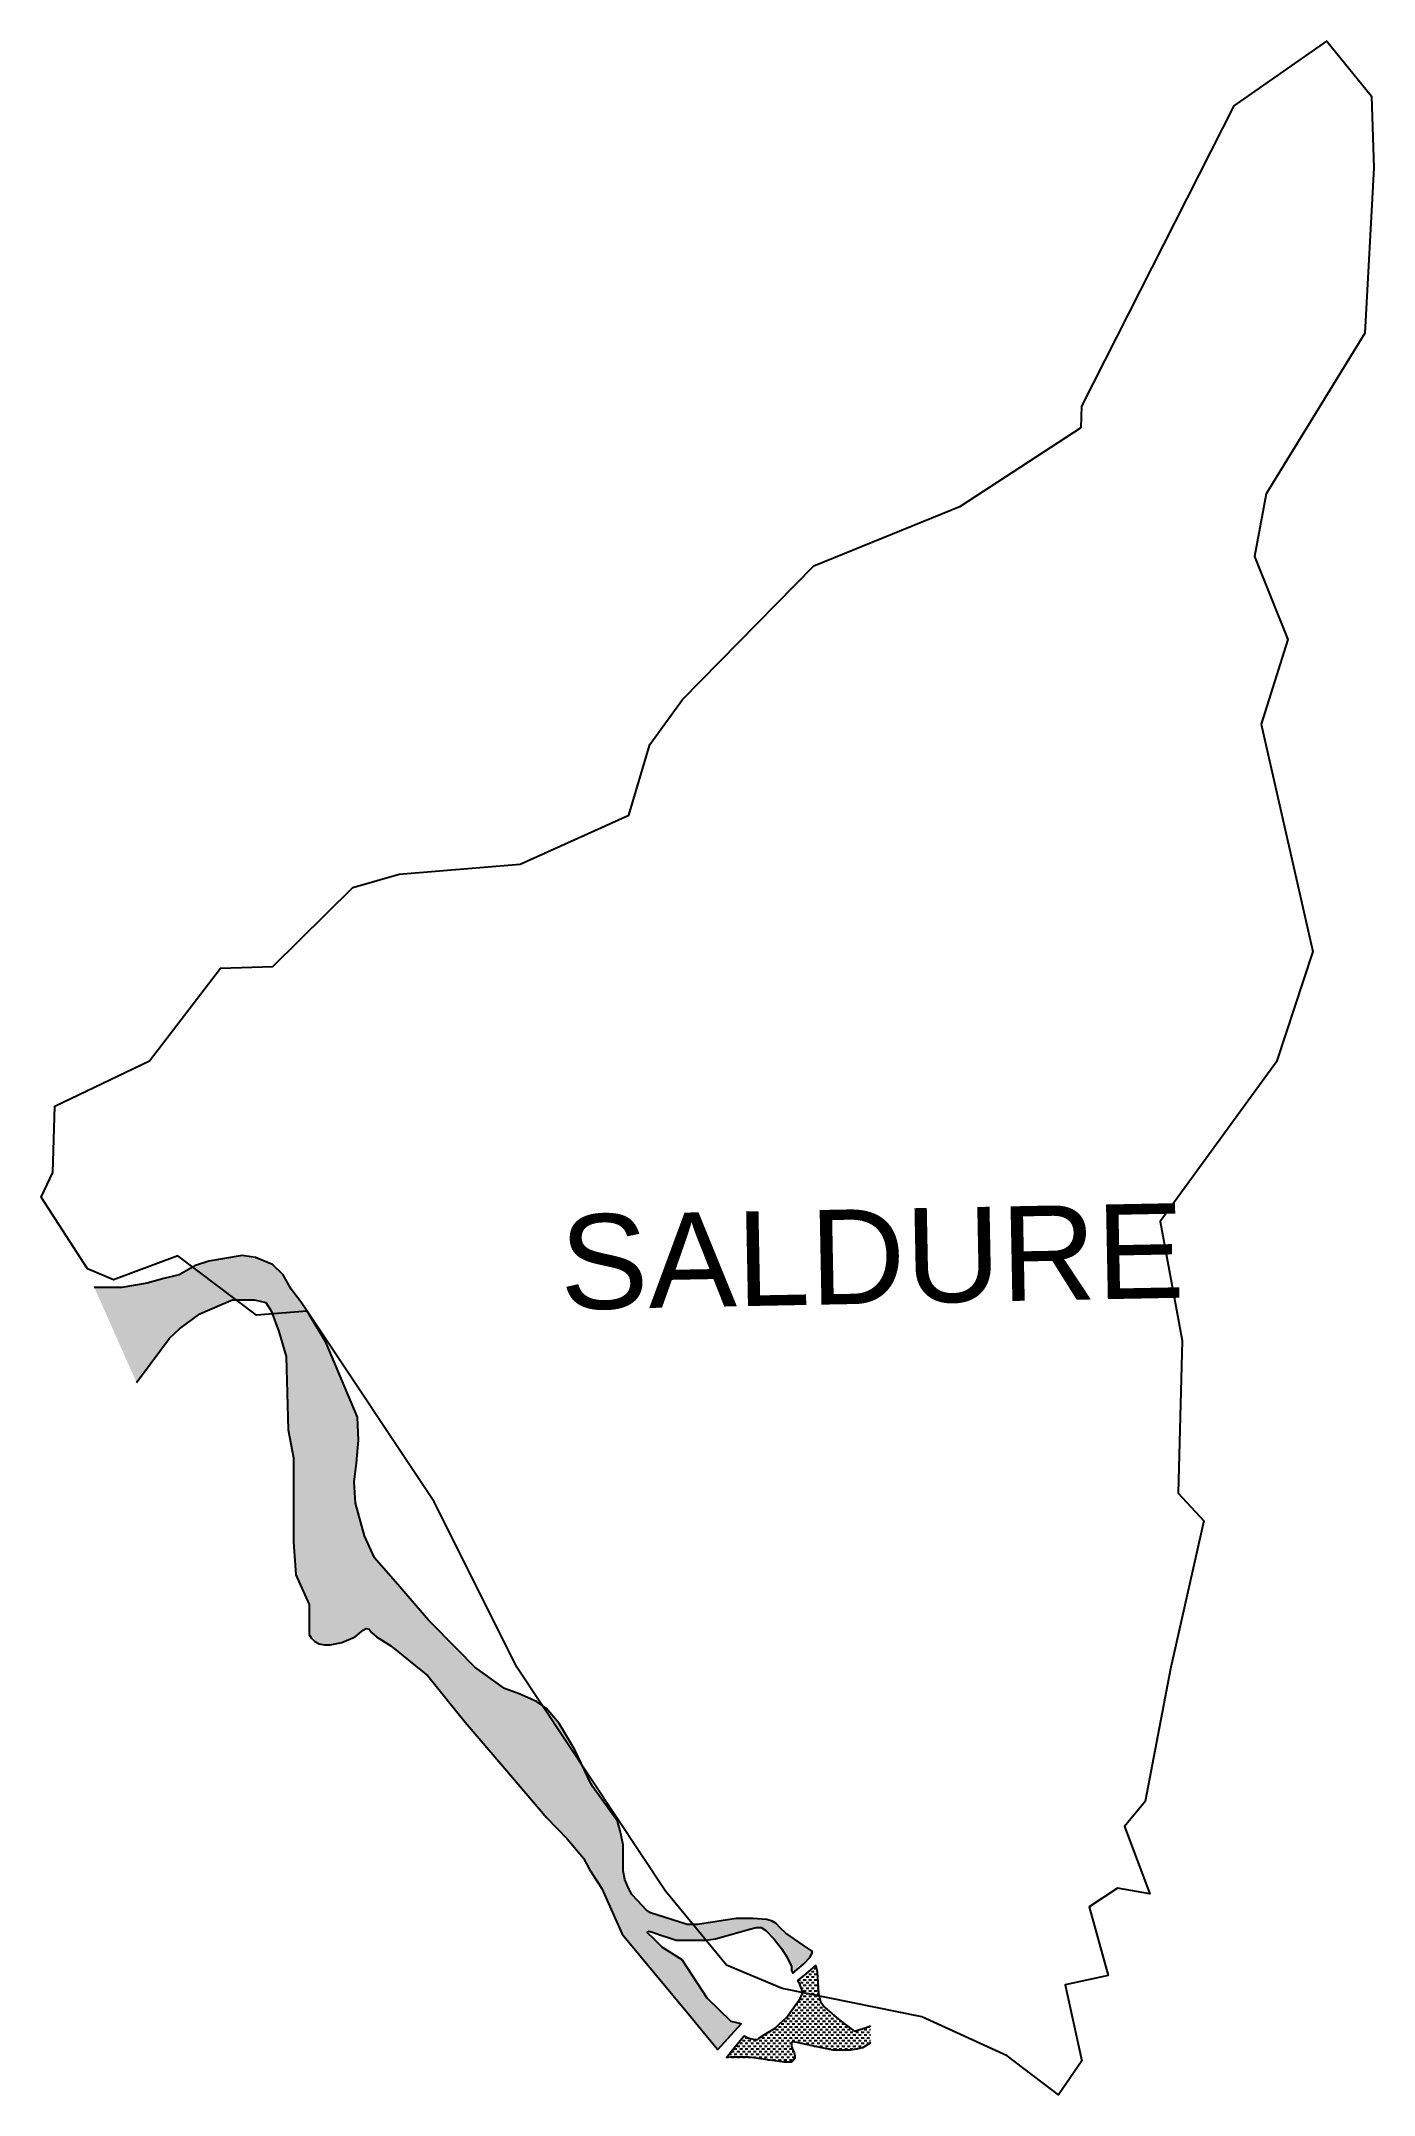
# Model space of a CAD drawing. Header units: metres. Extents: x 299448 to 300979, y 1967053 to 1969413.
import ezdxf

# ---------------------------------------------------------------- set-up
doc = ezdxf.new("R2010")
doc.units = ezdxf.units.M
for name, color, linetype in [('CREEK', 132, 'Continuous'), ('village', 3, 'Continuous'), ('VILLAGE NAME', 250, 'Continuous')]:
    doc.layers.add(name, color=color, linetype=linetype)
doc.styles.get("Standard").update_dxf_attribs({"font": 'simplex.shx'})

msp = doc.modelspace()

# ---------------------------------------------------------------- hatches: boundary and pattern name
at = {"layer": 'CREEK'}
h = msp.add_hatch(dxfattribs=at)
h.set_pattern_fill('DASH', color=256)
h.paths.add_polyline_path([(299830.5, 1967670.4), (299819, 1967695.5), (299808.6, 1967733), (299807.1, 1967757.4), (299809.9, 1967779), (299812.1, 1967805.3), (299811.2, 1967831.8), (299774.6, 1967918), (299753.2, 1967953.8), (299746.1, 1967964.4), (299734.9, 1967979.1), (299725.5, 1967995.3), (299713.4, 1968007.2), (299694, 1968015.3), (299678.6, 1968017.6), (299640.2, 1968011.2), (299625.1, 1968006.2), (299606, 1967995.4), (299588.7, 1967991), (299569.5, 1967986), (299540.3, 1967981), (299508.6, 1967981), (299557.2, 1967871.6), (299573, 1967892.9), (299595.1, 1967922.7), (299606.5, 1967933.2), (299630, 1967950.5), (299655.6, 1967961.6), (299667.4, 1967966.6), (299679.2, 1967966.6), (299692.8, 1967966.6), (299705.6, 1967963.7), (299711.8, 1967954.2), (299720.6, 1967930.4), (299729.3, 1967901.7), (299731.6, 1967817.3), (299737.6, 1967785.3), (299737.6, 1967688.5), (299740.3, 1967650.7), (299755.4, 1967616.6), (299755.4, 1967587), (299755.7, 1967582.2), (299757.8, 1967578.2), (299761.9, 1967574.3), (299767, 1967571.3), (299773.3, 1967570.4), (299779.8, 1967570.4), (299792.9, 1967573), (299808.4, 1967579.4), (299817.5, 1967587.3), (299821.2, 1967589.2), (299824.3, 1967588.2), (299827.2, 1967584.5), (299832.9, 1967579.6), (299849.5, 1967569.2), (299891.9, 1967534.5), (299934.9, 1967481.5), (299980.3, 1967428.1), (300028.5, 1967371.5), (300052.1, 1967347.3), (300070.8, 1967325.1), (300077.5, 1967312.2), (300091.8, 1967290.4), (300105.6, 1967259.3), (300115.2, 1967237.7), (300193.9, 1967142.9), (300220.6, 1967110.6), (300225, 1967105.4), (300251.8, 1967134.9), (300240.6, 1967137.7), (300212.8, 1967164.2), (300184.2, 1967208.4), (300161.4, 1967222.7), (300151.5, 1967232.4), (300144.3, 1967239.5), (300144.3, 1967240.5), (300146, 1967241.2), (300150.2, 1967240.2), (300159.8, 1967236.8), (300168.1, 1967234.2), (300177.1, 1967230.8), (300181.2, 1967230.8), (300186.4, 1967231.1), (300190.2, 1967231.1), (300198.8, 1967231.1), (300211.2, 1967231.1), (300222.4, 1967232.7), (300249.8, 1967240.2), (300260.3, 1967243.1), (300269.2, 1967245.4), (300274.8, 1967245.4), (300280.3, 1967242.1), (300289.8, 1967232.1), (300298.1, 1967221.6), (300304.4, 1967212), (300309.7, 1967200.7), (300309.7, 1967196.4), (300311.2, 1967193.2), (300324, 1967203.8), (300330.7, 1967211.1), (300333.4, 1967216.1), (300333.4, 1967218.2), (300323.2, 1967225.3), (300303.4, 1967238.9), (300296.6, 1967245), (300292.2, 1967250), (300287.4, 1967252.8), (300281.3, 1967254.6), (300265.3, 1967255.7), (300246.3, 1967255.7), (300201.6, 1967248.8), (300189.8, 1967248.8), (300180.3, 1967251.9), (300147.7, 1967262.4), (300142.9, 1967265.9), (300138, 1967271), (300132.9, 1967276.4), (300126.4, 1967283.3), (300122.5, 1967290.7), (300118.1, 1967300.6), (300116.3, 1967310.7), (300116.3, 1967318.2), (300116.3, 1967340.6), (300112.9, 1967356.7), (300110, 1967367.6), (300081.6, 1967407), (300079.3, 1967410.9), (300060.7, 1967449.5), (300042.8, 1967479.8), (300027.9, 1967497.6), (300016.8, 1967505.3), (299997, 1967514.1), (299979.9, 1967520.1), (299945.9, 1967544.5), (299926.5, 1967564.5), (299892.8, 1967598.5), (299859.8, 1967637.1)])
h = msp.add_hatch(dxfattribs=at)
h.set_pattern_fill('DASH', color=256)
h.paths.add_polyline_path([(300400.7, 1967132.6), (300394.4, 1967130.4), (300386, 1967127.5), (300381.7, 1967126.5), (300377.9, 1967129.4), (300369.2, 1967136.1), (300359.1, 1967143.9), (300347.2, 1967154.5), (300343, 1967160.5), (300340.6, 1967169.6), (300339.4, 1967194.7), (300337.6, 1967201.8), (300326.6, 1967192.5), (300316.9, 1967184.8), (300318.1, 1967182.6), (300319.2, 1967180.5), (300320.1, 1967178.2), (300321.3, 1967175), (300321.9, 1967172.1), (300321.9, 1967168.9), (300319.6, 1967163.9), (300304.5, 1967142.6), (300296.1, 1967134.7), (300290.8, 1967129.9), (300280.6, 1967123.6), (300272.2, 1967118.4), (300270.5, 1967116.8), (300267.1, 1967116.8), (300260.7, 1967118.5), (300255.3, 1967121), (300252.5, 1967118), (300243.9, 1967107.3), (300234.9, 1967096.2), (300239.6, 1967096.4), (300250.4, 1967096.4), (300261, 1967096.4), (300301.5, 1967090.8), (300306, 1967090.8), (300308.8, 1967090.8), (300310.8, 1967091.9), (300313.5, 1967095.1), (300313.5, 1967098.1), (300313, 1967101.5), (300311.8, 1967104.1), (300309.6, 1967109), (300309.6, 1967112.6), (300309.6, 1967113.5), (300311.6, 1967114.2), (300317.8, 1967112.9), (300335.4, 1967109.2), (300357.8, 1967104.6), (300377.5, 1967104.6), (300391.2, 1967107.1), (300400.7, 1967113), (300400.7, 1967116.7)])

# ---------------------------------------------------------------- linework, layer by layer
at = {"layer": 'CREEK', "flags": 128}
for points in [[(299557.2, 1967871.6), (299573, 1967892.9), (299595.1, 1967922.7), (299606.5, 1967933.2), (299630, 1967950.5), (299655.6, 1967961.6), (299667.4, 1967966.6), (299679.2, 1967966.6), (299692.8, 1967966.6), (299705.6, 1967963.7), (299711.8, 1967954.2), (299720.6, 1967930.4), (299729.3, 1967901.7), (299731.6, 1967817.3), (299737.6, 1967785.3), (299737.6, 1967688.5), (299740.3, 1967650.7), (299755.4, 1967616.6), (299755.4, 1967587), (299755.7, 1967582.2), (299757.8, 1967578.2), (299761.9, 1967574.3), (299767, 1967571.3), (299773.3, 1967570.4), (299779.8, 1967570.4), (299792.9, 1967573), (299808.4, 1967579.4), (299817.5, 1967587.3), (299821.2, 1967589.2), (299824.3, 1967588.2), (299827.2, 1967584.5), (299832.9, 1967579.6), (299832.9, 1967579.6), (299832.9, 1967579.6), (299849.5, 1967569.2), (299891.9, 1967534.5), (299934.9, 1967481.5), (299980.3, 1967428.1), (300028.5, 1967371.5), (300052.1, 1967347.3), (300070.8, 1967325.1), (300077.5, 1967312.2), (300091.8, 1967290.4), (300105.6, 1967259.3), (300115.2, 1967237.7), (300193.9, 1967142.9), (300220.6, 1967110.6), (300225, 1967105.4), (300251.8, 1967134.9), (300240.6, 1967137.7), (300212.8, 1967164.2), (300184.2, 1967208.4), (300161.4, 1967222.7), (300151.5, 1967232.4), (300144.3, 1967239.5), (300144.3, 1967240.5), (300146, 1967241.2), (300150.2, 1967240.2), (300159.8, 1967236.8), (300168.1, 1967234.2), (300177.1, 1967230.8), (300181.2, 1967230.8), (300186.4, 1967231.1), (300190.2, 1967231.1), (300198.8, 1967231.1), (300211.2, 1967231.1), (300222.4, 1967232.7), (300249.8, 1967240.2), (300260.3, 1967243.1), (300269.2, 1967245.4), (300274.8, 1967245.4), (300280.3, 1967242.1), (300289.8, 1967232.1), (300298.1, 1967221.6), (300304.4, 1967212), (300309.7, 1967200.7), (300309.7, 1967196.4), (300311.2, 1967193.2), (300324, 1967203.8), (300330.7, 1967211.1), (300333.4, 1967216.1), (300333.4, 1967218.2), (300323.2, 1967225.3), (300303.4, 1967238.9), (300296.6, 1967245), (300292.2, 1967250), (300287.4, 1967252.8), (300281.3, 1967254.6), (300265.3, 1967255.7), (300246.3, 1967255.7), (300201.6, 1967248.8), (300189.8, 1967248.8), (300180.3, 1967251.9), (300147.7, 1967262.4), (300142.9, 1967265.9), (300138, 1967271), (300132.9, 1967276.4), (300126.4, 1967283.3), (300122.5, 1967290.7), (300118.1, 1967300.6), (300116.3, 1967310.7), (300116.3, 1967318.2), (300116.3, 1967340.6), (300112.9, 1967356.7), (300110, 1967367.6), (300110, 1967367.6), (300110, 1967367.6), (300081.6, 1967407), (300079.3, 1967410.9), (300060.7, 1967449.5), (300042.8, 1967479.8), (300027.9, 1967497.6), (300016.8, 1967505.3), (299997, 1967514.1), (299979.9, 1967520.1), (299945.9, 1967544.5), (299926.5, 1967564.5), (299892.8, 1967598.5), (299859.8, 1967637.1), (299830.5, 1967670.4), (299819, 1967695.5), (299808.6, 1967733), (299807.1, 1967757.4), (299809.9, 1967779), (299812.1, 1967805.3), (299811.2, 1967831.8), (299774.6, 1967918), (299753.2, 1967953.8), (299746.1, 1967964.4), (299734.9, 1967979.1), (299725.5, 1967995.3), (299713.4, 1968007.2), (299694, 1968015.3), (299678.6, 1968017.6), (299640.2, 1968011.2), (299625.1, 1968006.2), (299606, 1967995.4), (299588.7, 1967991), (299569.5, 1967986), (299540.3, 1967981), (299508.6, 1967981)], [(300400.7, 1967113), (300400.7, 1967113), (300391.2, 1967107.1), (300377.5, 1967104.6), (300357.8, 1967104.6), (300335.4, 1967109.2), (300317.8, 1967112.9), (300311.6, 1967114.2), (300309.6, 1967113.5), (300309.6, 1967112.6), (300309.6, 1967109), (300311.8, 1967104.1), (300313, 1967101.5), (300313.5, 1967098.1), (300313.5, 1967095.1), (300310.8, 1967091.9), (300308.8, 1967090.8), (300306, 1967090.8), (300301.5, 1967090.8), (300261, 1967096.4), (300250.4, 1967096.4), (300239.6, 1967096.4), (300234.9, 1967096.2), (300243.9, 1967107.3), (300252.5, 1967118), (300255.3, 1967121), (300260.7, 1967118.5), (300267.1, 1967116.8), (300270.5, 1967116.8), (300272.2, 1967118.4), (300280.6, 1967123.6), (300290.8, 1967129.9), (300296.1, 1967134.7), (300304.5, 1967142.6), (300319.6, 1967163.9), (300321.9, 1967168.9), (300321.9, 1967172.1), (300321.3, 1967175), (300320.1, 1967178.2), (300319.2, 1967180.5), (300318.1, 1967182.6), (300316.9, 1967184.8), (300326.6, 1967192.5), (300337.6, 1967201.8), (300339.4, 1967194.7), (300340.6, 1967169.6), (300343, 1967160.5), (300347.2, 1967154.5), (300359.1, 1967143.9), (300369.2, 1967136.1), (300377.9, 1967129.4), (300381.7, 1967126.5), (300386, 1967127.5), (300394.4, 1967130.4), (300400.7, 1967132.6), (300400.7, 1967132.6)]]:
    msp.add_lwpolyline(points, dxfattribs=at)
at = {"layer": 'village', "color": 3, "true_color": 0x00ff00}
msp.add_polyline3d([(299461.2, 1968112.9, 0), (299463.3, 1968189.2, 0), (299572.2, 1968241.4, 0), (299653.5, 1968347.7, 0), (299713.9, 1968349.8, 0), (299805.9, 1968440.3, 0), (299859, 1968455.7, 0), (299997.8, 1968467.3, 0), (300122.9, 1968523.5, 0), (300146.8, 1968604.8, 0), (300184.4, 1968656.4, 0), (300335.6, 1968809.8, 0), (300503.9, 1968878.5, 0), (300642.6, 1968968.9, 0), (300643.2, 1968993.6, 0), (300818.5, 1969338.3, 0), (300925, 1969412.9, 0), (300976.1, 1969349.6, 0), (300979, 1969267.4, 0), (300968.6, 1969077.2, 0), (300855.3, 1968892.8, 0), (300841.9, 1968820.8, 0), (300879.9, 1968725.4, 0), (300849.5, 1968628.1, 0), (300908.8, 1968366.9, 0), (300867.1, 1968240.1, 0), (300733.4, 1968056.7, 0), (300758.8, 1967920, 0), (300753.9, 1967744.4, 0), (300783.5, 1967712.6, 0), (300745.4, 1967542.9, 0), (300716.3, 1967390.2, 0), (300692.4, 1967361.6, 0), (300721.5, 1967284.2, 0), (300684.5, 1967290.6, 0), (300651.8, 1967269.1, 0), (300673.7, 1967190.3, 0), (300624.2, 1967179.8, 0), (300643.2, 1967092.4, 0), (300616.5, 1967053.2, 0), (300557.6, 1967098, 0), (300459.7, 1967142.9, 0), (300298.9, 1967175.3, 0), (300235, 1967202.1, 0), (300165.1, 1967287.4, 0), (299994.1, 1967544.5, 0), (299899.1, 1967734.5, 0), (299753.2, 1967953.8, 0), (299694.9, 1967949.1, 0), (299604.7, 1968017.3, 0), (299530.8, 1967989.7, 0), (299500.9, 1968002.2, 0), (299447.5, 1968084.8, 0)], close=True, dxfattribs=at)
msp.add_polyline3d([(299461.2, 1968112.9, 0), (299463.3, 1968189.2, 0), (299572.2, 1968241.4, 0), (299653.5, 1968347.7, 0), (299713.9, 1968349.8, 0), (299805.9, 1968440.3, 0), (299859, 1968455.7, 0), (299997.8, 1968467.3, 0), (300122.9, 1968523.5, 0), (300146.8, 1968604.8, 0), (300184.4, 1968656.4, 0), (300335.6, 1968809.8, 0), (300503.9, 1968878.5, 0), (300642.6, 1968968.9, 0), (300643.2, 1968993.6, 0), (300818.5, 1969338.3, 0), (300925, 1969412.9, 0), (300976.1, 1969349.6, 0), (300979, 1969267.4, 0), (300968.6, 1969077.2, 0), (300855.3, 1968892.8, 0), (300841.9, 1968820.8, 0), (300879.9, 1968725.4, 0), (300849.5, 1968628.1, 0), (300908.8, 1968366.9, 0), (300867.1, 1968240.1, 0), (300733.4, 1968056.7, 0), (300758.8, 1967920, 0), (300753.9, 1967744.4, 0), (300783.5, 1967712.6, 0), (300745.4, 1967542.9, 0), (300716.3, 1967390.2, 0), (300692.4, 1967361.6, 0), (300721.5, 1967284.2, 0), (300684.5, 1967290.6, 0), (300651.8, 1967269.1, 0), (300673.7, 1967190.3, 0), (300624.2, 1967179.8, 0), (300643.2, 1967092.4, 0), (300616.5, 1967053.2, 0), (300557.6, 1967098, 0), (300459.7, 1967142.9, 0), (300298.9, 1967175.3, 0), (300235, 1967202.1, 0), (300165.1, 1967287.4, 0), (299994.1, 1967544.5, 0), (299899.1, 1967734.5, 0), (299753.2, 1967953.8, 0), (299694.9, 1967949.1, 0), (299604.7, 1968017.3, 0), (299530.8, 1967989.7, 0), (299500.9, 1968002.2, 0), (299447.5, 1968084.8, 0)], close=True, dxfattribs=at)

# ---------------------------------------------------------------- texts
at = {"layer": 'VILLAGE NAME', "insert": (300042.6, 1968064.1), "char_height": 108.748, "attachment_point": 1, "rotation": 1.1028}
msp.add_mtext_dynamic_manual_height_columns('{\\fArial|b0|i0|c0|p34;SALDURE}', width=1571.314, gutter_width=543.7, heights=[0], dxfattribs=at)

doc.saveas('drawing.dxf')
